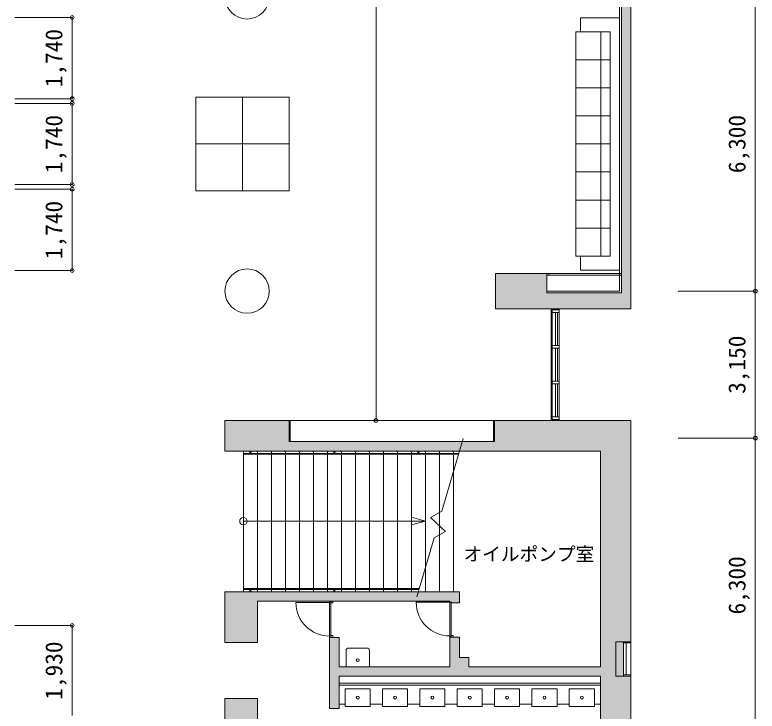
# Model space of a CAD drawing. Units: millimetres, scale not verified. Extents: x -41541 to 40812, y -111456 to -40681.
# Drawn here: x 24908 to 40812, y -92111 to -77201 of the extents above; entities that cross this region are included whole.
import ezdxf
from ezdxf.enums import TextEntityAlignment as Align

# ---------------------------------------------------------------- set-up
doc = ezdxf.new("R2010")
doc.units = ezdxf.units.MM
doc.header["$LTSCALE"] = 200
doc.header["$PDMODE"] = 32
doc.header["$PDSIZE"] = 80
doc.linetypes.add('DASHED1', pattern=[1.8, 1.2, -0.6])
for name, color, linetype, lineweight in [('0-1_躯体', 7, 'Continuous', 9), ('0-2_建具', 7, 'Continuous', 9), ('0-5_設備機器', 7, 'Continuous', 9), ('0-6_寸法', 4, 'Continuous', 5), ('0-8_備品', 2, 'DASHED1', 5)]:
    doc.layers.add(name, color=color, linetype=linetype, lineweight=lineweight)
doc.layers.add('0-4_室名', color=7, linetype='Continuous')
doc.styles.add('ＭＳ ゴシック', font='')
doc.styles.add('ＭＳ Ｐゴシック', font='')
doc.styles.get('ＭＳ ゴシック').set_extended_font_data('MS Gothic')
doc.styles.get('ＭＳ Ｐゴシック').set_extended_font_data('MS PGothic')

msp = doc.modelspace()

# ---------------------------------------------------------------- linework, layer by layer
at = {"layer": '0-1_躯体'}
for p, q in [((38108.9, -57536.2), (38108.9, -83496.2)), ((37903.9, -76776.2), (37903.9, -83156.2)), ((37863.9, -83116.2), (37863.9, -76816.2)), ((35208.9, -83496.2), (35208.9, -82736.2)), ((35208.9, -82736.2), (37903.9, -82736.2)), ((36308.9, -83156.2), (36308.9, -82736.2)), ((37903.9, -82776.2), (36308.9, -82776.2)), ((36348.9, -82736.2), (36348.9, -82776.2)), ((37863.9, -83116.2), (36308.9, -83116.2)), ((37903.9, -83156.2), (36308.9, -83156.2)), ((35208.9, -83496.2), (38108.9, -83496.2)), ((35208.9, -83496.2), (38108.9, -83496.2)), ((36400, -85886.2), (36400, -83496.2)), ((38108.9, -85886.2), (29403.9, -85886.2)), ((29403.9, -86541.2), (29403.9, -85886.2)), ((30783.9, -85886.2), (30783.9, -86336.2)), ((37453.9, -86541.2), (29403.9, -86541.2)), ((37453.9, -91161.2), (37453.9, -86541.2)), ((34431.4, -89556.2), (29403.9, -89556.2)), ((29403.9, -90641.2), (29403.9, -89556.2)), ((34431.4, -89556.2), (34431.4, -89791.2)), ((30108.9, -90641.2), (30108.9, -89756.2)), ((31648.9, -89756.2), (30108.9, -89756.2)), ((31648.4, -89756.2), (34226.4, -89756.2)), ((34226.4, -91161.2), (34226.4, -89756.2)), ((34431.4, -89791.2), (34261.3, -89791.2)), ((30108.9, -90641.2), (29403.9, -90641.2)), ((31648.9, -92056.2), (31648.9, -90531.2)), ((31853.9, -90531.2), (31648.9, -90531.2)), ((31853.9, -91161.2), (31853.9, -90531.2)), ((34226.4, -90526.2), (34431.4, -90526.2)), ((34431.4, -90961.2), (34431.4, -90526.2)), ((37946.4, -90623.7), (38108.9, -90623.7)), ((37946.4, -90623.7), (37946.4, -91358.7)), ((34431.4, -90961.2), (34631.4, -90961.2)), ((34631.4, -91161.2), (34631.4, -90961.2)), ((34226.4, -91161.2), (31853.9, -91161.2)), ((37453.9, -91161.2), (34631.4, -91161.2)), ((37453.9, -91361.2), (31853.9, -91361.2)), ((31853.9, -92056.2), (31853.9, -91361.2)), ((37453.9, -93156.2), (37453.9, -91361.2)), ((38108.9, -91358.7), (37946.4, -91358.7)), ((30108.9, -91841.2), (29403.9, -91841.2)), ((29403.9, -94697.4), (29403.9, -91841.2)), ((30108.9, -93156.2), (30108.9, -91841.2)), ((31648.9, -92056.2), (31853.9, -92056.2))]:
    msp.add_line(p, q, dxfattribs=at)
for points in [[(35183.9, -85886.2), (35183.9, -86336.2), (30803.9, -86336.2), (30783.9, -86336.2)], [(38108.9, -85886.2), (38108.9, -99246.2), (38108.9, -85886.2)]]:
    msp.add_lwpolyline(points, dxfattribs=at)
for centre in [(29883.9, -76816.2), (29883.9, -83116.2)]:
    msp.add_circle(centre, 475, dxfattribs=at)
at = {"layer": '0-1_躯体', "color": 9}
for points in [[(38108.9, -83496.2), (38108.9, -76776.2), (37903.9, -83496.2), (37903.9, -76776.2)], [(36308.9, -82736.2), (35208.9, -82736.2), (36308.9, -83496.2), (35208.9, -83496.2)], [(36308.9, -83496.2), (37903.9, -83496.2), (36308.9, -83156.2), (37903.9, -83156.2)], [(30783.9, -85886.2), (29403.9, -85886.2), (30783.9, -86541.2), (29403.9, -86541.2)], [(35183.9, -85886.2), (35183.9, -86541.2), (37453.9, -85886.2), (37453.9, -86541.2)], [(38108.9, -85886.2), (37453.9, -85886.2), (38108.9, -86541.2), (37453.9, -86541.2)], [(38102.6, -85900.4), (37471.7, -85900.4), (38102.6, -86546.5), (37471.7, -86546.5)], [(38108.9, -85886.2), (37783.9, -85886.2), (38108.9, -90623.7), (37783.9, -90623.7)], [(35183.9, -86336.2), (29403.9, -86336.2), (35183.9, -86541.2), (29403.9, -86541.2)], [(37783.9, -90623.7), (37783.9, -86541.2), (37453.9, -90623.7), (37453.9, -86541.2)], [(34226.4, -89756.2), (34226.4, -89556.2), (29403.9, -89756.2), (29403.9, -89556.2)], [(30108.9, -90641.2), (30108.9, -89556.2), (29403.9, -90641.2), (29403.9, -89556.2)], [(34261.4, -89556.2), (34226.4, -89556.2), (34261.4, -89775.1), (34226.4, -89775.1)], [(34431.4, -89556.2), (34261.4, -89556.2), (34431.4, -89791.1), (34261.4, -89791.1)], [(31853.9, -90531.2), (31648.9, -90531.2), (31853.9, -92056.2), (31648.9, -92056.2)], [(34431.4, -90526.2), (34226.4, -90526.2), (34431.4, -91161.2), (34226.4, -91161.2)], [(37453.9, -91161.2), (37781.6, -91161.2), (37453.9, -90623.6), (37781.6, -90623.6)], [(37483.9, -93356.2), (37783.9, -93356.2), (37483.9, -90623.7), (37783.9, -90623.7)], [(37781.6, -90623.6), (37781.6, -91358.7), (37946.4, -90623.6), (37946.4, -91358.7)], [(34631.4, -90961.2), (34361.7, -90961.2), (34631.4, -91244.3), (34361.7, -91244.3)], [(37453.9, -93356.2), (37573.2, -93356.2), (37453.9, -91110.4), (37573.2, -91110.4)], [(37453.9, -91161.2), (31853.9, -91161.2), (37453.9, -91361.2), (31853.9, -91361.2)], [(38108.9, -93773.7), (38108.9, -91358.7), (37783.9, -93773.7), (37783.9, -91358.7)], [(29403.9, -91841.2), (29403.9, -93356.2), (29613.9, -91841.2), (29613.9, -93356.2)], [(30108.9, -91841.2), (29613.9, -91841.2), (30108.9, -93356.2), (29613.9, -93356.2)]]:
    msp.add_solid(points, dxfattribs=at)
at = {"layer": '0-2_建具'}
for p, q in [((36400, -83496.3), (36570, -83496.3)), ((36400, -83496.3), (36400, -83556.3)), ((36400, -85886.1), (36400, -83516.2)), ((36420, -83556.3), (36400, -83556.3)), ((36420, -83516.2), (36420, -85866.2)), ((36570, -83516.2), (36420, -83516.2)), ((36570, -83576.2), (36420, -83576.2)), ((36495, -83576.2), (36495, -84279.2)), ((36532.5, -83576.2), (36532.5, -84279.2)), ((36570, -85850.9), (36570, -83496.3)), ((36570, -84279.2), (36420, -84279.2)), ((36570, -84339.2), (36420, -84339.2)), ((36495, -85042.5), (36495, -84339.2)), ((36532.5, -85042.5), (36532.5, -84339.2)), ((36570, -85042.5), (36420, -85042.5)), ((36570, -85102.5), (36420, -85102.5)), ((36495, -85806.2), (36495, -85102.5)), ((36532.5, -85806.2), (36532.5, -85102.5)), ((36400, -85826.2), (36420, -85826.2)), ((36570, -85806.2), (36420, -85806.2)), ((36570, -85866.2), (36420, -85866.2)), ((36570, -85850.9), (36570, -85886.1)), ((35183.9, -85886.2), (30783.9, -85886.2)), ((30783.9, -86336.2), (30783.9, -85886.2)), ((30803.9, -86336.2), (30803.9, -85886.2)), ((35163.9, -86336.2), (35163.9, -85886.2)), ((35183.9, -86336.2), (35183.9, -85886.2)), ((36400, -85886.1), (36570, -85886.1)), ((35183.9, -86336.2), (30783.9, -86336.2)), ((34059.1, -87827.6), (34516, -86275.9)), ((29803.9, -89556.2), (29803.9, -86541.2)), ((29804.2, -86591.2), (34423.1, -86591.2)), ((29804.2, -86611.2), (34417.3, -86611.2)), ((29943.9, -86591.2), (29943.9, -86541.2)), ((29963.9, -86591.2), (29963.9, -86541.2)), ((30103.9, -89556.2), (30103.9, -86541.2)), ((30403.9, -89556.2), (30403.9, -86541.2)), ((30703.9, -89556.2), (30703.9, -86541.2)), ((31003.9, -89556.2), (31003.9, -86541.2)), ((31303.9, -89556.2), (31303.9, -86541.2)), ((31603.9, -89556.2), (31603.9, -86541.2)), ((31743.9, -86591.3), (31743.9, -86541.4)), ((31763.9, -86591.3), (31763.9, -86541.4)), ((31903.9, -89556.2), (31903.9, -86541.2)), ((32203.9, -89556.2), (32203.9, -86541.2)), ((32503.9, -89556.2), (32503.9, -86541.2)), ((32803.9, -89556.2), (32803.9, -86541.2)), ((33103.9, -89556.2), (33103.9, -86541.2)), ((33403.9, -89556.2), (33403.9, -86541.2)), ((33543.9, -86550.3), (33543.9, -86541.3)), ((33543.9, -86583.6), (33543.9, -86541.7)), ((33543.9, -86563.7), (33543.9, -86591.1)), ((33563.9, -86550.3), (33563.9, -86541.3)), ((33563.9, -86583.6), (33563.9, -86541.7)), ((33563.9, -86563.7), (33563.9, -86591.1)), ((33703.9, -89556.2), (33703.9, -86541.2)), ((34003.9, -89556.2), (34003.9, -86541.2)), ((34303.9, -89556.2), (34303.9, -86541.2)), ((33810.8, -87963), (34059.1, -87827.6)), ((29803.8, -88041.2), (33707.4, -88041.2)), ((33707.4, -88041.2), (33403.8, -87959.9)), ((33707.4, -88041.2), (33403.9, -88122.5)), ((34138, -88267.8), (33810.8, -87963)), ((33517.8, -89666), (33889.7, -88403.2)), ((33889.7, -88403.2), (34138, -88267.8)), ((33565, -89486.2), (29803.9, -89486.2)), ((33565, -89506.2), (29803.9, -89506.2)), ((29943.9, -89542.3), (29943.9, -89505.9)), ((29963.9, -89542.3), (29963.9, -89505.9)), ((31743.9, -89515), (31743.9, -89506.5)), ((31743.9, -89538.7), (31743.9, -89508.9)), ((31743.9, -89534.5), (31743.9, -89556.1)), ((31763.9, -89515), (31763.9, -89506.5)), ((31763.9, -89538.7), (31763.9, -89508.9)), ((31763.9, -89534.5), (31763.9, -89556.1)), ((29943.9, -89539), (29943.9, -89555.5)), ((29963.9, -89539), (29963.9, -89555.5)), ((31648.9, -89758.6), (31648.9, -89778.6)), ((31648.9, -89761.3), (31648.9, -89781.3)), ((31648.9, -89778.6), (31683.9, -89778.6)), ((31648.9, -89783.6), (31648.9, -90503.6)), ((31648.9, -89783.6), (31678.9, -89783.6)), ((31678.9, -89783.6), (31678.9, -90503.6)), ((31683.9, -89778.6), (31683.9, -89793.6)), ((31683.9, -89793.6), (31718.9, -89793.6)), ((31718.9, -89793.6), (31718.9, -89758.6)), ((34226.4, -89756.2), (34226.4, -89775.1)), ((34226.4, -89775.1), (34261.4, -89775.1)), ((34226.4, -89780.1), (34226.4, -90500.1)), ((34226.4, -89780.1), (34256.4, -89780.1)), ((34256.4, -89780.1), (34256.4, -90500.1)), ((34261.4, -89775.1), (34261.4, -89791.1)), ((34261.4, -90490.1), (34296.4, -90490.1)), ((34261.4, -90505.1), (34261.4, -90490.1)), ((34296.4, -90490.1), (34296.4, -90525.1)), ((31648.9, -90503.6), (31678.9, -90503.6)), ((31648.9, -90508.6), (31683.9, -90508.6)), ((31648.9, -90528.6), (31648.9, -90508.6)), ((31683.9, -90493.6), (31718.9, -90493.6)), ((31683.9, -90508.6), (31683.9, -90493.6)), ((31718.9, -90493.6), (31718.9, -90528.6)), ((34226.4, -90500.1), (34256.4, -90500.1)), ((34226.4, -90505.1), (34261.4, -90505.1)), ((34226.4, -90525.1), (34226.4, -90505.1)), ((38108.9, -90623.7), (37783.9, -90623.7)), ((37783.9, -91358.7), (37783.9, -90623.7)), ((37946.4, -91358.8), (37946.4, -90623.7)), ((37946.4, -90648.7), (38108.8, -90648.7)), ((38002.1, -91333.6), (38002.1, -90649.3)), ((38108.9, -90623.7), (38108.9, -90638.7)), ((38108.9, -91358.7), (38108.9, -90638.7)), ((38108.9, -91358.7), (37783.9, -91358.7)), ((37946.4, -91333.7), (38108.8, -91333.7)), ((37946.4, -91343.7), (37946.4, -91358.7))]:
    msp.add_line(p, q, dxfattribs=at)
at = {"layer": '0-2_建具', "color": 4, "lineweight": 5}
for p, q in [((31648.9, -89783.6), (30928.9, -89783.6)), ((34226.4, -89780.1), (33506.4, -89780.1))]:
    msp.add_line(p, q, dxfattribs=at)
at = {"layer": '0-2_建具'}
msp.add_circle((29805.4, -88042.7), 80, dxfattribs=at)
at = {"layer": '0-2_建具', "color": 4, "lineweight": 5}
for centre in [(31648.9, -89783.6), (34226.4, -89780.1)]:
    msp.add_arc(centre, 720, 180, 270, dxfattribs=at)
at = {"layer": '0-5_設備機器'}
for p, q in [((32053.9, -90761.2), (32453.9, -90761.2)), ((32003.9, -90811.2), (32003.9, -91161.2)), ((32503.9, -90811.2), (32503.9, -91161.2)), ((32503.9, -91161.2), (32003.9, -91161.2)), ((37453.9, -91361.2), (31853.9, -91361.2)), ((31853.9, -91961.2), (31853.9, -91361.2)), ((37453.9, -91961.2), (37453.9, -91361.2)), ((37453.9, -91511.2), (31853.9, -91511.2)), ((37453.9, -91556.2), (31853.9, -91556.2)), ((32523.9, -91631.2), (31983.9, -91631.2)), ((31983.9, -91631.2), (31983.9, -92011.2)), ((32523.9, -91631.2), (32523.9, -92011.2)), ((33323.9, -91631.2), (32783.9, -91631.2)), ((32783.9, -91631.2), (32783.9, -92011.2)), ((33323.9, -91631.2), (33323.9, -92011.2)), ((34123.9, -91631.2), (33583.9, -91631.2)), ((33583.9, -91631.2), (33583.9, -92011.2)), ((34123.9, -91631.2), (34123.9, -92011.2)), ((34923.9, -91631.2), (34383.9, -91631.2)), ((34383.9, -91631.2), (34383.9, -92011.2)), ((34923.9, -91631.2), (34923.9, -92011.2)), ((35723.9, -91631.2), (35183.9, -91631.2)), ((35183.9, -91631.2), (35183.9, -92011.2)), ((35723.9, -91631.2), (35723.9, -92011.2)), ((36523.9, -91631.2), (35983.9, -91631.2)), ((35983.9, -91631.2), (35983.9, -92011.2)), ((36523.9, -91631.2), (36523.9, -92011.2)), ((37323.9, -91631.2), (36783.9, -91631.2)), ((36783.9, -91631.2), (36783.9, -92011.2)), ((37323.9, -91631.2), (37323.9, -92011.2)), ((31853.9, -91961.2), (31983.9, -91961.2)), ((32523.9, -92011.2), (31983.9, -92011.2)), ((32783.9, -91961.2), (32523.9, -91961.2)), ((33323.9, -92011.2), (32783.9, -92011.2)), ((33583.9, -91961.2), (33323.9, -91961.2)), ((34123.9, -92011.2), (33583.9, -92011.2)), ((34383.9, -91961.2), (34123.9, -91961.2)), ((34923.9, -92011.2), (34383.9, -92011.2)), ((35183.9, -91961.2), (34923.9, -91961.2)), ((35723.9, -92011.2), (35183.9, -92011.2)), ((35983.9, -91961.2), (35723.9, -91961.2)), ((36523.9, -92011.2), (35983.9, -92011.2)), ((36783.9, -91961.2), (36523.9, -91961.2)), ((37323.9, -92011.2), (36783.9, -92011.2)), ((37453.9, -91961.2), (37323.9, -91961.2))]:
    msp.add_line(p, q, dxfattribs=at)
for centre in [(32253.9, -91021.2), (32253.9, -91821.2), (33053.9, -91821.2), (33853.9, -91821.2), (34653.9, -91821.2), (35453.9, -91821.2), (36253.9, -91821.2), (37053.9, -91821.2)]:
    msp.add_circle(centre, 30, dxfattribs=at)
for centre, start, end in [((32053.9, -90811.2), 90.00005, 180), ((32453.9, -90811.2), 359.99985, 90.00005)]:
    msp.add_arc(centre, 50, start, end, dxfattribs=at)
at = {"layer": '0-6_寸法'}
for p, q in [((32646.8, -55146.2), (32646.8, -85886.2)), ((40772, -83116.2), (40772, -76816.2)), ((26137.2, -77256.2), (24908.3, -77256.2)), ((26137.2, -77256.2), (26137.2, -78996.2)), ((26137.2, -78996.2), (24908.3, -78996.2)), ((26137.2, -79096.2), (24908.3, -79096.2)), ((26137.2, -79096.2), (26137.2, -80836.2)), ((26137.2, -80836.2), (24908.3, -80836.2)), ((26137.2, -80936.2), (24908.3, -80936.2)), ((26137.2, -80936.2), (26137.2, -82676.2)), ((26137.2, -82676.2), (24908.3, -82676.2)), ((40772, -83116.2), (39119.3, -83116.2)), ((40772, -86266.2), (40772, -83116.2)), ((40772, -86266.2), (39119.3, -86266.2)), ((40772, -92566.2), (40772, -86266.2)), ((26137.2, -90276.2), (24908.3, -90276.2)), ((26137.2, -90276.2), (26137.2, -92206.2))]:
    msp.add_line(p, q, dxfattribs=at)
for p in [(26137.2, -77256.2), (26137.2, -78996.2), (26137.2, -79096.2), (26137.2, -80836.2), (26137.2, -80936.2), (26137.2, -82676.2), (40772, -83116.2), (32646.8, -85886.2), (40772, -86266.2), (26137.2, -90276.2)]:
    msp.add_point(p, dxfattribs=at)
at = {"layer": '0-8_備品', "linetype": 'Continuous'}
for p, q in [((37023.9, -77266.2), (37863.9, -77266.2)), ((37023.9, -77266.2), (37023.9, -77566.2)), ((37863.9, -77266.2), (37863.9, -82666.2)), ((36923.9, -77566.2), (36923.9, -78166.2)), ((36923.9, -77566.2), (37463.9, -77566.2)), ((37023.9, -77566.2), (37663.9, -77566.2)), ((37463.9, -80841.7), (37463.9, -77566.2)), ((37463.9, -77566.2), (37463.9, -78166.2)), ((37663.9, -77566.2), (37663.9, -80841.7)), ((36923.9, -78166.2), (36923.9, -78766.2)), ((36923.9, -78166.2), (37463.9, -78166.2)), ((36923.9, -78166.2), (37663.9, -78166.2)), ((37463.9, -78166.2), (37463.9, -78766.2)), ((36923.9, -78766.2), (36923.9, -79366.2)), ((36923.9, -78766.2), (37663.9, -78766.2)), ((29783.9, -78966.2), (30783.9, -78966.2)), ((30783.9, -78966.2), (30783.9, -80966.2)), ((36923.9, -79366.2), (36923.9, -79966.2)), ((36923.9, -79366.2), (37663.9, -79366.2)), ((28783.9, -79966.2), (28783.9, -80966.2)), ((29783.9, -79966.2), (30783.9, -79966.2)), ((36923.9, -80566.2), (36923.9, -79966.2)), ((36923.9, -79966.2), (37663.9, -79966.2)), ((36923.9, -81166.2), (36923.9, -80566.2)), ((36923.9, -80566.2), (37663.9, -80566.2)), ((37663.9, -80841.7), (37663.9, -82366.2)), ((37863.9, -80805.5), (37863.9, -80841.7)), ((29783.9, -80966.2), (28783.9, -80966.2)), ((36923.9, -81766.2), (36923.9, -81166.2)), ((36923.9, -81166.2), (37463.9, -81166.2)), ((37463.9, -81766.2), (37463.9, -81166.2)), ((37463.9, -81166.2), (37663.9, -81166.2)), ((36923.9, -81766.2), (37463.9, -81766.2)), ((36923.9, -82366.2), (36923.9, -81766.2)), ((36923.9, -81766.2), (37463.9, -81766.2)), ((37463.9, -82366.2), (37463.9, -81766.2)), ((37463.9, -81766.2), (37663.9, -81766.2)), ((36923.9, -82366.2), (37463.9, -82366.2)), ((37023.9, -82666.2), (37863.9, -82666.2))]:
    msp.add_line(p, q, dxfattribs=at)
for points in [[(36923.9, -78766.2), (37463.9, -78766.2), (37463.9, -79366.2)], [(36923.9, -79366.2), (37463.9, -79366.2), (37463.9, -79966.2)], [(29783.9, -79966.2), (29783.9, -80966.2), (30783.9, -80966.2)], [(36923.9, -80566.2), (37463.9, -80566.2), (37463.9, -79966.2)], [(36923.9, -81166.2), (37463.9, -81166.2), (37463.9, -80566.2)], [(37023.9, -82666.2), (37023.9, -82366.2), (37663.9, -82366.2)]]:
    msp.add_lwpolyline(points, dxfattribs=at)
msp.add_lwpolyline([(28783.9, -78966.2), (29783.9, -78966.2), (29783.9, -79966.2), (28783.9, -79966.2)], close=True, dxfattribs=at)

# ---------------------------------------------------------------- texts
at = {"layer": '0-4_室名', "style": 'ＭＳ Ｐゴシック'}
msp.add_text('オイルポンプ室', height=293.3, dxfattribs=at).set_placement((34520.6, -88982), align=Align.BOTTOM_LEFT)
at = {"layer": '0-6_寸法', "style": 'ＭＳ ゴシック'}
for s, p in [('1,740', (26037.2, -78751.2)), ('1,740', (26037.2, -80591.2)), ('6,300', (40672, -80591.2)), ('1,740', (26037.2, -82431.2)), ('3,150', (40672, -85316.2)), ('6,300', (40672, -90041.2)), ('1,930', (26037.2, -91866.2))]:
    msp.add_text(s, height=366.6, rotation=90, dxfattribs=at).set_placement(p, align=Align.BOTTOM_LEFT)

doc.saveas('drawing.dxf')
